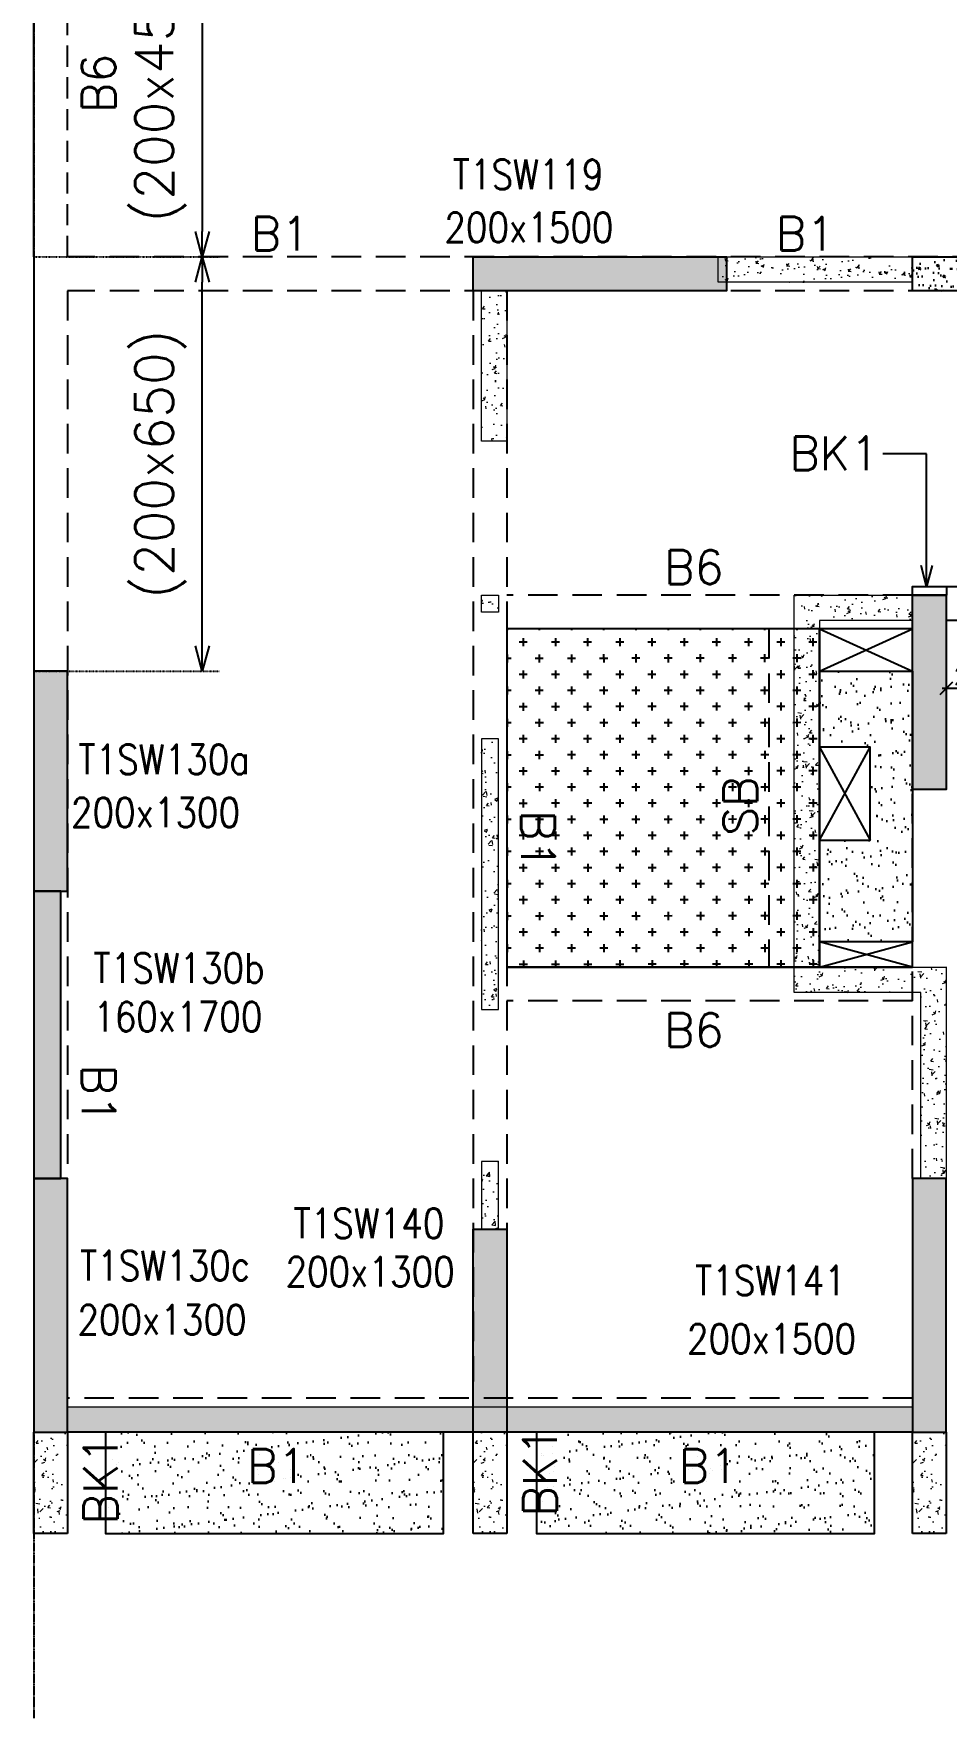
# Model space of a CAD drawing. Header units: millimetres. Extents: x 1078357 to 2594950, y -4969473 to -4636555.
# Drawn here: x 1857406 to 1862806, y -4665330 to -4655367 of the extents above; entities that cross this region are included whole.
import ezdxf

# ---------------------------------------------------------------- set-up
doc = ezdxf.new("R2010")
doc.units = ezdxf.units.MM
doc.header["$PDMODE"] = 35
for name, pattern in [('CONTINOUS', [0]), ('DOT', [0.25, 0, -0.25]), ('HIDDEN', [0.375, 0.25, -0.125]), ('New Retail block$0$CONTINOUS', [0])]:
    doc.linetypes.add(name, pattern=pattern)
doc.layers.get('0').update_dxf_attribs({"lineweight": 0})
doc.layers.get('Defpoints').update_dxf_attribs({"lineweight": 0})
for name, color, linetype, lineweight in [('A-_ANOTDIMA_D-', 6, 'Continuous', 13), ('COL. NO.', 30, 'Continuous', 25), ('COL. SIZE', 7, 'Continuous', 25), ('DIM', 9, 'Continuous', 25), ('HATCH', 8, 'Continuous', 30), ('RCC UPSTAND', 43, 'Continuous', 30), ('S-NON STR RCC WALL', 8, 'Continuous', 0)]:
    doc.layers.add(name, color=color, linetype=linetype, lineweight=lineweight)
for name, color, linetype in [('B-200x325', 201, 'HIDDEN'), ('B-200x450', 52, 'HIDDEN'), ('B-200x650', 241, 'HIDDEN'), ('B-300xSLAB THK.', 151, 'Continuous'), ('BK1-200x650', 241, 'HIDDEN'), ('DC BEAM NO.', 7, 'Continuous'), ('DROP SLAB', 8, 'Continuous'), ('EXPANSION JOINT', 10, 'HIDDEN'), ('NON STR. RCC WALL', 6, 'Continuous'), ('S-COLUMN_SHEAR WALL', 1, 'Continuous'), ('S-DIM', 2, 'Continuous'), ('S-PROJECTION', 54, 'New Retail block$0$CONTINOUS'), ('SLAB FOLD', 8, 'Continuous')]:
    doc.layers.add(name, color=color, linetype=linetype)
doc.styles.add('Roman', font='romans')
doc.styles.add('ROMANS', font='romans.shx', dxfattribs={"width": 0.85})
doc.dimstyles.new('HARESH', dxfattribs={"dimtxt": 150, "dimasz": 75, "dimexe": 0, "dimexo": 0, "dimgap": 25, "dimtad": 1, "dimdec": 0, "dimdsep": 46, "dimtxsty": 'Roman', "dimblk": 'OBLIQUE', "dimcen": 225, "dimdle": 25, "dimclrd": 2, "dimclre": 2, "dimclrt": 7, "dimadec": 8, "dimazin": 1, "dimtfac": 1, "dimtdec": 0, "dimtmove": 0, "dimatfit": 0, "dimfxl": 1, "dimlwd": -1, "dimlwe": -1, "dimarcsym": 0})

# ---------------------------------------------------------------- blocks, each defined once
blk = doc.blocks.new('_Open30')
at = {"color": 0, "linetype": 'ByBlock', "lineweight": -2}
for p, q in [((-1, 0.268), (0, 0)), ((0, 0), (-1, -0.268)), ((0, 0), (-1, 0))]:
    blk.add_line(p, q, dxfattribs=at)
blk = doc.blocks.new('*D1208')
at = {"layer": 'Defpoints', "color": 0, "linetype": 'CONTINOUS', "ltscale": 0.5, "transparency": 16777216}
for p in [(1857406.4, -4656687.8, 0), (1858403.4, -4656687.8), (1857406.4, -4659137.7, 0)]:
    blk.add_point(p, dxfattribs=at)
at = {"layer": 'S-DIM', "color": 2, "linetype": 'DOT', "ltscale": 0.5, "transparency": 16777216}
for p, q in [((1857406.4, -4656687.8), (1858503.4, -4656687.8)), ((1857406.4, -4659137.7), (1858503.4, -4659137.7))]:
    blk.add_line(p, q, dxfattribs=at)
at = {"layer": 'S-DIM', "color": 2, "linetype": 'CONTINOUS', "ltscale": 0.5, "transparency": 16777216}
blk.add_line((1858403.4, -4658987.7), (1858403.4, -4656837.8), dxfattribs=at)
at = {"layer": 'S-DIM', "color": 2, "linetype": 'CONTINOUS', "ltscale": 0.5, "transparency": 16777216, "xscale": 150, "yscale": 150, "zscale": 150}
for p, rotation in [((1858403.4, -4656687.8), 90), ((1858403.4, -4659137.7), 270)]:
    blk.add_blockref('_Open30', p, dxfattribs=dict(at, rotation=rotation))
at = {"layer": 'S-DIM', "color": 7, "linetype": 'CONTINOUS', "ltscale": 0.5, "transparency": 16777216, "insert": (1858157, -4657912.8), "char_height": 225, "attachment_point": 5, "rotation": 90, "style": 'Roman'}
blk.add_mtext('(200x650)', dxfattribs=at)
blk = doc.blocks.new('*D1209')
at = {"layer": 'Defpoints', "color": 0, "linetype": 'CONTINOUS', "ltscale": 0.5, "transparency": 16777216}
for p in [(1857406.4, -4654687.8, 0), (1857406.4, -4656687.8, 0), (1858403.4, -4656687.8)]:
    blk.add_point(p, dxfattribs=at)
at = {"layer": 'S-DIM', "color": 2, "linetype": 'DOT', "ltscale": 0.5, "transparency": 16777216}
for p, q in [((1857406.4, -4654687.8), (1858503.4, -4654687.8)), ((1857406.4, -4656687.8), (1858503.4, -4656687.8))]:
    blk.add_line(p, q, dxfattribs=at)
at = {"layer": 'S-DIM', "color": 2, "linetype": 'CONTINOUS', "ltscale": 0.5, "transparency": 16777216}
blk.add_line((1858403.4, -4654837.8), (1858403.4, -4656537.8), dxfattribs=at)
at = {"layer": 'S-DIM', "color": 2, "linetype": 'CONTINOUS', "ltscale": 0.5, "transparency": 16777216, "xscale": 150, "yscale": 150, "zscale": 150}
for p, rotation in [((1858403.4, -4654687.8), 90), ((1858403.4, -4656687.8), 270)]:
    blk.add_blockref('_Open30', p, dxfattribs=dict(at, rotation=rotation))
at = {"layer": 'S-DIM', "color": 7, "linetype": 'CONTINOUS', "ltscale": 0.5, "transparency": 16777216, "insert": (1858157, -4655687.8), "char_height": 225, "attachment_point": 5, "rotation": 90, "style": 'Roman'}
blk.add_mtext('(200x450)', dxfattribs=at)
blk = doc.blocks.new('_Oblique')
at = {"color": 0, "linetype": 'ByBlock', "lineweight": -2}
blk.add_line((-0.5, -0.5), (0.5, 0.5), dxfattribs=at)
blk = doc.blocks.new('*D1449')
at = {"layer": 'Defpoints', "color": 0, "ltscale": 700, "transparency": 16777216}
for p in [(1862806.1, -4658838.3, 0), (1863480.8, -4658838.3, 0), (1862806.1, -4659240.4)]:
    blk.add_point(p, dxfattribs=at)
at = {"layer": 'DIM', "color": 2, "ltscale": 700, "transparency": 16777216}
for p, q in [((1862806.1, -4658838.3), (1862806.1, -4659240.4)), ((1863480.8, -4658838.3), (1863480.8, -4659240.4)), ((1863505.8, -4659240.4), (1862781.1, -4659240.4))]:
    blk.add_line(p, q, dxfattribs=at)
at = {"layer": 'DIM', "color": 2, "ltscale": 700, "transparency": 16777216, "xscale": 75, "yscale": 75, "zscale": 75, "rotation": 180}
blk.add_blockref('_Oblique', (1862806.1, -4659240.4), dxfattribs=at)
at = {"layer": 'DIM', "color": 2, "ltscale": 700, "transparency": 16777216, "xscale": 75, "yscale": 75, "zscale": 75}
blk.add_blockref('_Oblique', (1863480.8, -4659240.4), dxfattribs=at)
at = {"layer": 'DIM', "color": 7, "ltscale": 700, "transparency": 16777216, "insert": (1863143.5, -4659165.4), "char_height": 150, "attachment_point": 5, "style": 'Roman'}
blk.add_mtext('{\\H0.666667x;200x650}', dxfattribs=at)
blk = doc.blocks.new('G$CD63B60BD')
at = {"layer": 'COL. NO.', "linetype": 'Continuous', "style": 'ROMANS', "width": 0.85}
for s, p in [('T1SW119', (47179.4, 7350.6, -320.4)), ('T1SW130a', (44965.2, 3891.1, -320.4)), ('T1SW130b', (45053.1, 2657.3, -320.4)), ('T1SW140', (46237.7, 1147.3, -320.4)), ('T1SW130c', (44974.3, 897.6, -323.1)), ('T1SW141', (48613.2, 809.1, -320.4))]:
    blk.add_text(s, height=175, dxfattribs=at).set_placement(p)
at = {"layer": 'COL. SIZE', "linetype": 'Continuous', "style": 'ROMANS', "width": 0.85}
for s, p in [('200x1500', (47130.2, 7037.1, -320.4)), ('200x1300', (44920.6, 3577, -320.4)), ('160x1700', (45052.5, 2369.2, -320.4)), ('200x1300', (46190.3, 861.3, -320.4)), ('200x1300', (44958.9, 576.9, -323.1)), ('200x1500', (48565.8, 464.2, -320.4))]:
    blk.add_text(s, height=175, dxfattribs=at).set_placement(p)

msp = doc.modelspace()

# ---------------------------------------------------------------- hatches: boundary and pattern name
at = {"layer": 'DROP SLAB'}
h = msp.add_hatch(dxfattribs=at)
h.set_pattern_fill('CROSS', color=8, scale=15, angle=0.03079)
h.set_pattern_definition([(180.03079016, (-5840634.46, 28126045.38), (-95.19879988, -95.3011726), [47.625, -142.875]), (270.03079016, (-5840658.29, 28126069.18), (95.3011726, -95.19879988), [47.625, -142.875])])
h.paths.add_polyline_path([(1862056.1, -4658887.8), (1860206.1, -4658887.7), (1860206.1, -4660887.5), (1862056.1, -4660887.5)])
at = {"layer": 'HATCH'}
h = msp.add_hatch(dxfattribs=at)
h.set_pattern_fill('AR-SAND', color=8, scale=3, angle=359.97015)
h.set_pattern_definition([(37.47015413, (-4356212.72, 23615837.75), (-4.72361136, 146.8264517), [0, -115.824, 0, -129.54, 0, -123.825]), (7.4701541, (-4356212.72, 23615837.75), (134.9689868, 214.9772528), [0, -62.484, 0, -104.394, 0, -40.005]), (327.47015413, (-4356306.45, 23615837.8), (237.29790347, 0.3075449), [0, -38.1, 0, -137.16, 0, -179.07]), (317.4701541, (-4356306.45, 23615837.8), (229.1017424, 66.759465), [0, -19.05, 0, -89.916, 0, -102.87])])
h.paths.add_polyline_path([(1862605.4, -4660737.8), (1862055.4, -4660737.8), (1862055.4, -4660137.8), (1862355.4, -4660137.8), (1862355.4, -4659587.8), (1862055.4, -4659587.9), (1862055.4, -4659137.8), (1862605.4, -4659137.8)])
h = msp.add_hatch(dxfattribs=at)
h.set_pattern_fill('AR-SAND', color=8, scale=3, angle=179.97015)
h.set_pattern_definition([(37.47015413, (-3247151.62, 18707870.85), (-4.72361136, 146.8264517), [0, -115.824, 0, -129.54, 0, -123.825]), (7.4701541, (-3247151.62, 18707870.85), (134.9689868, 214.9772528), [0, -62.484, 0, -104.394, 0, -40.005]), (327.4701541, (-3247245.35, 18707870.9), (237.2979035, 0.3075449), [0, -38.1, 0, -137.16, 0, -179.07]), (317.4701541, (-3247245.35, 18707870.9), (229.1017424, 66.759465), [0, -19.05, 0, -89.916, 0, -102.87])])
h.paths.add_polyline_path([(1859831.4, -4663637.8), (1857831.4, -4663637.8), (1857831.4, -4664237.8), (1859831.4, -4664237.8)])
h = msp.add_hatch(dxfattribs=at)
h.set_pattern_fill('AR-SAND', color=8, scale=3, angle=179.97015)
h.set_pattern_definition([(37.47015413, (-3249701.62, 18707870.85), (-4.72361136, 146.8264517), [0, -115.824, 0, -129.54, 0, -123.825]), (7.4701541, (-3249701.62, 18707870.85), (134.9689868, 214.9772528), [0, -62.484, 0, -104.394, 0, -40.005]), (327.4701541, (-3249795.35, 18707870.9), (237.2979035, 0.3075449), [0, -38.1, 0, -137.16, 0, -179.07]), (317.4701541, (-3249795.35, 18707870.9), (229.1017424, 66.759465), [0, -19.05, 0, -89.916, 0, -102.87])])
h.paths.add_polyline_path([(1862381.4, -4663637.8), (1860381.4, -4663637.8), (1860381.4, -4664237.8), (1862381.4, -4664237.8)])
at = {"layer": 'RCC UPSTAND'}
h = msp.add_hatch(dxfattribs=at)
h.set_pattern_fill('AR-CONC', color=8, scale=20, angle=90)
h.set_pattern_definition([(140, (-1332718.86, -7191907.34), (12.550427, 143.4520365), [15, -165]), (85, (-1332718.86, -7191907.34), (-150.438427, -27.7502667), [12, -132]), (190.4514445, (-1332717.82, -7191895.39), (-137.887998, 115.7017693), [12.7480384, -140.2284224]), (136.1842, (-1332758.86, -7191907.34), (33.103856, 213.448266), [22.5, -247.5]), (186.6356355, (-1332756.1, -7191889.55), (-194.82372, 186.932389), [19.122068, -210.342752]), (81.184164, (-1332758.86, -7191907.34), (-194.82372, 186.932389), [18, -198]), (111, (-1332748.86, -7191887.34), (80.523778, 119.3814104), [15, -165]), (56, (-1332748.86, -7191887.34), (-145.030009, 48.6630664), [12, -132]), (161.4514447, (-1332742.15, -7191877.39), (-64.5062306, 168.0444753), [12.748038, -140.2284224]), (127.5, (-1332718.865, -7191907.34), (-66.57877077, 2.43197106), [0, -130.4, 0, -134, 0, -132.5]), (97.5, (-1332718.865, -7191907.34), (-78.8823424, 52.6139075), [0, -76.4, 0, -127.4, 0, -50.5]), (57.5, (-1332718.865, -7191951.94), (4.51097435, 106.7644872), [0, -50, 0, -156, 0, -207]), (47.5, (-1332718.865, -7191971.94), (-20.0209965, 116.6372339), [0, -65, 0, -103.6, 0, -147])])
h.paths.add_polyline_path([(1862606.1, -4656687.8), (1863281.1, -4656687.8), (1863281.1, -4656887.8), (1862606.1, -4656887.8)])
at = {"layer": 'S-COLUMN_SHEAR WALL', "lineweight": 25}
h = msp.add_hatch(color=1, dxfattribs=at)
h.dxf.hatch_style = 1
h.paths.add_polyline_path([(1860006.1, -4656687.8), (1861506.1, -4656687.8), (1861506.1, -4656887.8), (1860006.1, -4656887.8)])
h = msp.add_hatch(color=1, dxfattribs=at)
h.dxf.hatch_style = 1
h.paths.add_polyline_path([(1862606.1, -4658687.8), (1862806.1, -4658687.8), (1862806.1, -4659837.8), (1862606.1, -4659837.8)])
h = msp.add_hatch(color=1, dxfattribs=at)
h.dxf.hatch_style = 1
h.paths.add_polyline_path([(1857606.1, -4659137.8), (1857406.1, -4659137.8), (1857406.1, -4660437.8), (1857606.1, -4660437.8)])
at = {"layer": 'S-COLUMN_SHEAR WALL', "lineweight": 25, "extrusion": (-1.00316e-06, -2.11765e-11, 1)}
h = msp.add_hatch(color=1, dxfattribs=at)
h.dxf.hatch_style = 1
h.paths.add_polyline_path([(1857406.1, -4662137.8), (1857566.1, -4662137.8), (1857566.1, -4660437.8), (1857406.1, -4660437.8)])
at = {"layer": 'S-COLUMN_SHEAR WALL', "lineweight": 25}
h = msp.add_hatch(color=1, dxfattribs=at)
h.dxf.hatch_style = 1
h.paths.add_polyline_path([(1857406.1, -4663637.8), (1857606.1, -4663637.8), (1857606.1, -4662137.8), (1857406.1, -4662137.8)])
h = msp.add_hatch(color=1, dxfattribs=at)
h.dxf.hatch_style = 1
h.paths.add_polyline_path([(1862606.1, -4663637.8), (1862806.1, -4663637.8), (1862806.1, -4662137.8), (1862606.1, -4662137.8)])
h = msp.add_hatch(color=1, dxfattribs=at)
h.dxf.hatch_style = 1
h.paths.add_polyline_path([(1860206.1, -4662437.8), (1860206.1, -4663637.8), (1860006.1, -4663637.8), (1860006.1, -4662437.8)])
at = {"layer": 'S-NON STR RCC WALL', "ltscale": 700}
h = msp.add_hatch(dxfattribs=at)
h.set_pattern_fill('AR-CONC', color=256)
h.set_pattern_definition([(50, (737365.26, -73689.52), (182.184669, -15.9390855), [19.05, -209.55]), (355, (737365.26, -73689.52), (-35.2434214, 191.056845), [15.24, -167.640584]), (100.4514447, (737380.45, -73690.85), (146.941247, 175.117752), [16.190009, -178.0902446]), (46.1842, (737365.26, -73638.72), (271.079041, -42.042328), [28.575, -314.325]), (96.6355576, (737387.85, -73642.22), (237.404134, 247.426125), [24.285023, -267.135608]), (351.184151, (737365.26, -73638.72), (237.404134, 247.426125), [22.859967, -251.459732]), (21, (737390.66, -73651.42), (151.6143913, -102.265198), [19.05, -209.55]), (326, (737390.66, -73651.42), (61.802028, 184.187966), [15.24, -167.64]), (71.451445, (737403.3, -73659.94), (213.416419, 81.922769), [16.190009, -178.0899376]), (37.5, (737365.264, -73689.52), (3.08860325, 84.5550389), [0, -165.608, 0, -170.18, 0, -168.275]), (7.5, (737365.26, -73689.52), (66.8196625, 100.1805748), [0, -97.028, 0, -161.798, 0, -64.135]), (327.5, (737308.62, -73689.52), (135.5905952, -5.728744), [0, -63.5, 0, -198.12, 0, -262.89]), (317.5, (737283.22, -73689.52), (148.1291814, 25.426491), [0, -82.55, 0, -131.572, 0, -186.69])])
h.paths.add_polyline_path([(1861456.4, -4656687.8), (1862606.3, -4656687.8), (1862606.3, -4656837.8), (1861456.4, -4656837.8)])
at = {"layer": 'S-NON STR RCC WALL'}
h = msp.add_hatch(dxfattribs=at)
h.set_pattern_fill('AR-CONC', color=256, angle=180)
h.set_pattern_definition([(50, (-5591478.58, 27935567.12), (182.184669, -15.93908554), [19.05, -209.55]), (355, (-5591478.58, 27935567.12), (-35.2434214, 191.0568452), [15.24, -167.6405842]), (100.4514447, (-5591463.4, 27935565.79), (146.9412471, 175.1177519), [16.1900088, -178.0902446]), (46.1842, (-5591478.58, 27935617.92), (271.0790409, -42.042328), [28.575, -314.325]), (96.6355576, (-5591456, 27935614.4), (237.404134, 247.4261246), [24.2850231, -267.1356082]), (351.1841512, (-5591478.58, 27935617.92), (237.404134, 247.4261246), [22.859967, -251.459732]), (21, (-5591453.18, 27935605.22), (151.6143913, -102.2651982), [19.05, -209.55]), (326, (-5591453.18, 27935605.22), (61.8020283, 184.1879661), [15.24, -167.64]), (71.451445, (-5591440.54, 27935596.7), (213.4164193, 81.9227689), [16.1900088, -178.0899376]), (37.5, (-5591478.58, 27935567.115), (3.08860325, 84.55503887), [0, -165.608, 0, -170.18, 0, -168.275]), (7.5, (-5591478.58, 27935567.115), (66.8196625, 100.18057482), [0, -97.028, 0, -161.798, 0, -64.135]), (327.5, (-5591535.22, 27935567.115), (135.59059517, -5.72874399), [0, -63.5, 0, -198.12, 0, -262.89]), (317.5, (-5591560.62, 27935567.12), (148.1291814, 25.42649103), [0, -82.55, 0, -131.572, 0, -186.69])])
h.paths.add_polyline_path([(1860056.4, -4656887.8), (1860206.3, -4656887.8), (1860206.3, -4657777.7), (1860056.4, -4657777.7)])
h = msp.add_hatch(dxfattribs=at)
h.set_pattern_fill('AR-CONC', color=256, angle=180)
h.set_pattern_definition([(50, (2957331.1, -9434825.9), (182.184669, -15.9390855), [19.05, -209.55]), (355, (2957331.1, -9434825.9), (-35.2434214, 191.056845), [15.24, -167.640584]), (100.4514447, (2957346.28, -9434827.23), (146.941247, 175.117752), [16.190009, -178.0902446]), (46.1842, (2957331.1, -9434775.1), (271.079041, -42.042328), [28.575, -314.325]), (96.6355576, (2957353.7, -9434778.6), (237.404134, 247.426125), [24.285023, -267.135608]), (351.184151, (2957331.1, -9434775.1), (237.404134, 247.426125), [22.859967, -251.459732]), (21, (2957356.5, -9434787.8), (151.6143913, -102.265198), [19.05, -209.55]), (326, (2957356.5, -9434787.8), (61.802028, 184.187966), [15.24, -167.64]), (71.451445, (2957369.13, -9434796.32), (213.416419, 81.922769), [16.190009, -178.0899376]), (37.5, (2957331.1, -9434825.9), (3.08860325, 84.5550389), [0, -165.608, 0, -170.18, 0, -168.275]), (7.5, (2957331.1, -9434825.9), (66.8196625, 100.1805748), [0, -97.028, 0, -161.798, 0, -64.135]), (327.5, (2957274.455, -9434825.9), (135.5905952, -5.728744), [0, -63.5, 0, -198.12, 0, -262.89]), (317.5, (2957249.06, -9434825.9), (148.1291814, 25.426491), [0, -82.55, 0, -131.572, 0, -186.69])])
h.paths.add_polyline_path([(1860056.3, -4658687.6), (1860156.3, -4658687.6), (1860156.3, -4658787.6), (1860056.3, -4658787.6)])
h = msp.add_hatch(dxfattribs=at)
h.set_pattern_fill('AR-CONC', color=256)
h.set_pattern_definition([(50, (-4526714.12, 23254837.94), (182.184669, -15.9390855), [19.05, -209.55]), (355, (-4526714.12, 23254837.94), (-35.2434214, 191.0568452), [15.24, -167.6405842]), (100.4514447, (-4526698.94, 23254836.6), (146.9412471, 175.1177519), [16.1900088, -178.0902446]), (46.1842, (-4526714.12, 23254888.74), (271.0790409, -42.042328), [28.575, -314.325]), (96.6355576, (-4526691.53, 23254885.23), (237.404134, 247.4261246), [24.2850231, -267.1356082]), (351.1841512, (-4526714.12, 23254888.74), (237.404134, 247.4261246), [22.859967, -251.459732]), (21, (-4526688.72, 23254876.04), (151.6143913, -102.2651982), [19.05, -209.55]), (326, (-4526688.72, 23254876.04), (61.8020283, 184.1879661), [15.24, -167.64]), (71.451445, (-4526676.08, 23254867.51), (213.4164193, 81.9227689), [16.1900088, -178.0899376]), (37.5, (-4526714.12, 23254837.935), (3.08860325, 84.55503887), [0, -165.608, 0, -170.18, 0, -168.275]), (7.5, (-4526714.12, 23254837.935), (66.8196625, 100.18057482), [0, -97.028, 0, -161.798, 0, -64.135]), (327.5, (-4526770.76, 23254837.935), (135.59059517, -5.728744), [0, -63.5, 0, -198.12, 0, -262.89]), (317.5, (-4526796.16, 23254837.94), (148.1291814, 25.42649103), [0, -82.55, 0, -131.572, 0, -186.69])])
h.paths.add_polyline_path([(1861906.3, -4661037.8), (1861906.3, -4658687.8), (1862606.3, -4658687.8), (1862606.3, -4658837.8), (1862056.3, -4658837.8), (1862056.3, -4660887.8), (1862806.3, -4660887.8), (1862806.3, -4662137.7), (1862656.3, -4662137.7), (1862656.3, -4661037.8)])
h = msp.add_hatch(dxfattribs=at)
h.set_pattern_fill('AR-CONC', color=256, angle=180)
h.set_pattern_definition([(50, (2957344.31, -9433461.23), (182.184669, -15.9390855), [19.05, -209.55]), (355, (2957344.31, -9433461.23), (-35.2434214, 191.056845), [15.24, -167.640584]), (100.4514447, (2957359.5, -9433462.56), (146.941247, 175.117752), [16.190009, -178.0902446]), (46.1842, (2957344.31, -9433410.43), (271.079041, -42.042328), [28.575, -314.325]), (96.6355576, (2957366.9, -9433413.94), (237.404134, 247.426125), [24.285023, -267.135608]), (351.184151, (2957344.3, -9433410.43), (237.404134, 247.426125), [22.859967, -251.459732]), (21, (2957369.71, -9433423.13), (151.6143913, -102.265198), [19.05, -209.55]), (326, (2957369.71, -9433423.13), (61.802028, 184.187966), [15.24, -167.64]), (71.451445, (2957382.35, -9433431.65), (213.416419, 81.922769), [16.190009, -178.0899376]), (37.5, (2957344.31, -9433461.23), (3.08860325, 84.5550389), [0, -165.608, 0, -170.18, 0, -168.275]), (7.5, (2957344.31, -9433461.23), (66.8196625, 100.1805748), [0, -97.028, 0, -161.798, 0, -64.135]), (327.5, (2957287.67, -9433461.23), (135.5905952, -5.728744), [0, -63.5, 0, -198.12, 0, -262.89]), (317.5, (2957262.27, -9433461.23), (148.1291814, 25.426491), [0, -82.55, 0, -131.572, 0, -186.69])])
h.paths.add_polyline_path([(1860056.3, -4661137.6), (1860156.3, -4661137.6), (1860156.3, -4659537.6), (1860056.3, -4659537.6)])
h = msp.add_hatch(dxfattribs=at)
h.set_pattern_fill('AR-CONC', color=256, angle=180)
h.set_pattern_definition([(50, (1860119.6, -4749442.05), (182.18467, -15.93909), [19.05, -209.55]), (355, (1860119.6, -4749442.05), (-35.24342, 191.05685), [15.24, -167.6406]), (100.45144, (1860134.78, -4749443.37), (146.94125, 175.11775), [16.19, -178.09024]), (46.1842, (1860119.6, -4749391.25), (271.07904, -42.0423), [28.575, -314.325]), (96.63556, (1860142.19, -4749394.75), (237.4041, 247.4261), [24.285, -267.1356]), (351.18415, (1860119.6, -4749391.25), (237.4041, 247.4261), [22.86, -251.4597]), (21, (1860145, -4749403.95), (151.6144, -102.2652), [19.05, -209.55]), (326, (1860145, -4749403.95), (61.80203, 184.18797), [15.24, -167.64]), (71.45144, (1860157.63, -4749412.47), (213.41642, 81.92277), [16.19, -178.08994]), (37.5, (1860119.596, -4749442.045), (3.088603, 84.55504), [0, -165.608, 0, -170.18, 0, -168.275]), (7.5, (1860119.6, -4749442.045), (66.81966, 100.180575), [0, -97.028, 0, -161.798, 0, -64.135]), (327.5, (1860062.954, -4749442.045), (135.590595, -5.728744), [0, -63.5, 0, -198.12, 0, -262.89]), (317.5, (1860037.55, -4749442.05), (148.12918, 25.42649), [0, -82.55, 0, -131.572, 0, -186.69])])
h.paths.add_polyline_path([(1860056.4, -4662438), (1860156.4, -4662438), (1860156.3, -4662037.6), (1860056.3, -4662037.6)])
h = msp.add_hatch(dxfattribs=at)
h.set_pattern_fill('AR-CONC', color=256)
h.set_pattern_definition([(50, (-5623938.83, 27938857.12), (182.184669, -15.93908554), [19.05, -209.55]), (355, (-5623938.83, 27938857.12), (-35.2434214, 191.0568452), [15.24, -167.6405842]), (100.4514447, (-5623923.65, 27938855.8), (146.9412471, 175.1177519), [16.1900088, -178.0902446]), (46.1842, (-5623938.83, 27938907.92), (271.0790409, -42.042328), [28.575, -314.325]), (96.6355576, (-5623916.24, 27938904.42), (237.404134, 247.4261246), [24.2850231, -267.1356082]), (351.1841512, (-5623938.83, 27938907.92), (237.404134, 247.4261246), [22.859967, -251.459732]), (21, (-5623913.43, 27938895.22), (151.6143913, -102.2651982), [19.05, -209.55]), (326, (-5623913.43, 27938895.22), (61.8020283, 184.1879661), [15.24, -167.64]), (71.451445, (-5623900.8, 27938886.7), (213.4164193, 81.9227689), [16.1900088, -178.0899376]), (37.5, (-5623938.834, 27938857.12), (3.08860325, 84.55503887), [0, -165.608, 0, -170.18, 0, -168.275]), (7.5, (-5623938.83, 27938857.12), (66.8196625, 100.18057482), [0, -97.028, 0, -161.798, 0, -64.135]), (327.5, (-5623995.476, 27938857.12), (135.59059517, -5.72874399), [0, -63.5, 0, -198.12, 0, -262.89]), (317.5, (-5624020.88, 27938857.12), (148.1291814, 25.42649103), [0, -82.55, 0, -131.572, 0, -186.69])])
h.paths.add_polyline_path([(1862603.4, -4663637.8), (1857606.3, -4663637.8), (1857606.3, -4663487.8), (1862603.4, -4663487.8)])
h = msp.add_hatch(dxfattribs=at)
h.set_pattern_fill('AR-CONC', color=256, angle=180)
h.set_pattern_definition([(50, (-7772766.17, 37575469.54), (182.184669, -15.93908554), [19.05, -209.55]), (355, (-7772766.17, 37575469.54), (-35.2434214, 191.0568452), [15.24, -167.6405842]), (100.4514447, (-7772750.99, 37575468.22), (146.9412471, 175.1177519), [16.1900088, -178.0902446]), (46.1842, (-7772766.17, 37575520.34), (271.0790409, -42.0423279), [28.575, -314.325]), (96.6355576, (-7772743.58, 37575516.84), (237.404134, 247.4261246), [24.2850231, -267.1356082]), (351.1841512, (-7772766.17, 37575520.34), (237.404134, 247.4261246), [22.859967, -251.459732]), (21, (-7772740.77, 37575507.64), (151.61439127, -102.2651982), [19.05, -209.55]), (326, (-7772740.77, 37575507.64), (61.80202835, 184.1879661), [15.24, -167.64]), (71.451445, (-7772728.14, 37575499.12), (213.4164193, 81.9227689), [16.1900088, -178.0899376]), (37.5, (-7772766.17, 37575469.544), (3.08860325, 84.55503887), [0, -165.608, 0, -170.18, 0, -168.275]), (7.5, (-7772766.17, 37575469.54), (66.81966251, 100.18057482), [0, -97.028, 0, -161.798, 0, -64.135]), (327.5, (-7772822.814, 37575469.544), (135.59059517, -5.72874399), [0, -63.5, 0, -198.12, 0, -262.89]), (317.5, (-7772848.21, 37575469.54), (148.1291814, 25.42649103), [0, -82.55, 0, -131.572, 0, -186.69])])
h.paths.add_polyline_path([(1857606.1, -4663637.7), (1857406.1, -4663637.7), (1857406.1, -4664237.7), (1857606.1, -4664237.7), (1857606.1, -4664237.7), (1857606.1, -4663637.8)], is_closed=False)
h = msp.add_hatch(dxfattribs=at)
h.set_pattern_fill('AR-CONC', color=256, angle=180)
h.set_pattern_definition([(50, (-7770166.13, 37575469.5), (182.184669, -15.93908554), [19.05, -209.55]), (355, (-7770166.13, 37575469.5), (-35.2434214, 191.0568452), [15.24, -167.6405842]), (100.4514447, (-7770150.95, 37575468.17), (146.9412471, 175.1177519), [16.1900088, -178.0902446]), (46.1842, (-7770166.13, 37575520.3), (271.0790409, -42.0423279), [28.575, -314.325]), (96.6355576, (-7770143.54, 37575516.8), (237.404134, 247.4261246), [24.2850231, -267.1356082]), (351.1841512, (-7770166.13, 37575520.3), (237.404134, 247.4261246), [22.859967, -251.459732]), (21, (-7770140.73, 37575507.6), (151.61439127, -102.2651982), [19.05, -209.55]), (326, (-7770140.73, 37575507.6), (61.80202835, 184.1879661), [15.24, -167.64]), (71.451445, (-7770128.1, 37575499.08), (213.4164193, 81.9227689), [16.1900088, -178.0899376]), (37.5, (-7770166.134, 37575469.5), (3.08860325, 84.55503887), [0, -165.608, 0, -170.18, 0, -168.275]), (7.5, (-7770166.13, 37575469.5), (66.81966251, 100.18057482), [0, -97.028, 0, -161.798, 0, -64.135]), (327.5, (-7770222.776, 37575469.5), (135.59059517, -5.72874399), [0, -63.5, 0, -198.12, 0, -262.89]), (317.5, (-7770248.18, 37575469.5), (148.1291814, 25.42649103), [0, -82.55, 0, -131.572, 0, -186.69])])
h.paths.add_polyline_path([(1860206.1, -4663637.8), (1860006.1, -4663637.8), (1860006.1, -4664237.8), (1860206.1, -4664237.8), (1860206.1, -4664237.8), (1860206.1, -4663637.9)], is_closed=False)
h = msp.add_hatch(dxfattribs=at)
h.set_pattern_fill('AR-CONC', color=256, angle=180)
h.set_pattern_definition([(50, (-7767566.16, 37575469.5), (182.184669, -15.93908554), [19.05, -209.55]), (355, (-7767566.16, 37575469.5), (-35.2434214, 191.0568452), [15.24, -167.6405842]), (100.4514447, (-7767550.97, 37575468.17), (146.9412471, 175.1177519), [16.1900088, -178.0902446]), (46.1842, (-7767566.16, 37575520.3), (271.0790409, -42.0423279), [28.575, -314.325]), (96.6355576, (-7767543.57, 37575516.8), (237.404134, 247.4261246), [24.2850231, -267.1356082]), (351.1841512, (-7767566.16, 37575520.3), (237.404134, 247.4261246), [22.859967, -251.459732]), (21, (-7767540.76, 37575507.6), (151.61439127, -102.2651982), [19.05, -209.55]), (326, (-7767540.76, 37575507.6), (61.80202835, 184.1879661), [15.24, -167.64]), (71.451445, (-7767528.12, 37575499.08), (213.4164193, 81.9227689), [16.1900088, -178.0899376]), (37.5, (-7767566.156, 37575469.5), (3.08860325, 84.55503887), [0, -165.608, 0, -170.18, 0, -168.275]), (7.5, (-7767566.16, 37575469.5), (66.81966251, 100.18057482), [0, -97.028, 0, -161.798, 0, -64.135]), (327.5, (-7767622.8, 37575469.5), (135.59059517, -5.72874399), [0, -63.5, 0, -198.12, 0, -262.89]), (317.5, (-7767648.2, 37575469.5), (148.1291814, 25.42649103), [0, -82.55, 0, -131.572, 0, -186.69])])
h.paths.add_polyline_path([(1862806.1, -4663637.8), (1862606.1, -4663637.8), (1862606.1, -4664237.8), (1862806.1, -4664237.8), (1862806.1, -4664237.8), (1862806.1, -4663637.9)], is_closed=False)

# ---------------------------------------------------------------- linework, layer by layer
at = {"layer": 'B-200x325', "ltscale": 700}
for p, q in [((1862606.3, -4658687.7, 0), (1860206.5, -4658687.7, 0)), ((1862606.5, -4661087.5, 0), (1860206.5, -4661087.5, 0))]:
    msp.add_line(p, q, dxfattribs=at)
at = {"layer": 'B-200x325', "linetype": 'Continuous', "ltscale": 700}
for p, q in [((1862606.3, -4658887.7, 0), (1860206.5, -4658887.7, 0)), ((1862606.5, -4660887.5, 0), (1860206.5, -4660887.5, 0))]:
    msp.add_line(p, q, dxfattribs=at)
at = {"layer": 'B-200x450', "linetype": 'Continuous', "ltscale": 500}
msp.add_line((1857406.3, -4656687.8, 0), (1857406.3, -4654687.8, 0), dxfattribs=at)
at = {"layer": 'B-200x450', "linetype": 'HIDDEN', "ltscale": 500}
msp.add_line((1857606.3, -4656687.8, 0), (1857606.3, -4654687.7, 0), dxfattribs=at)
at = {"layer": 'B-200x650', "linetype": 'CONTINOUS', "ltscale": 700}
for p, q in [((1857406.3, -4656687.8, 0), (1857406.4, -4662137.7, 0)), ((1857406.1, -4664237.7, 0), (1857406.1, -4663637.7, 0)), ((1857606.1, -4663637.7, 0), (1857606.1, -4664237.7, 0)), ((1862606.3, -4663637.7, 0), (1857606.3, -4663637.7, 0)), ((1860006.1, -4664237.8, 0), (1860006.1, -4663637.8, 0)), ((1860206.1, -4663637.8, 0), (1860206.1, -4664237.8, 0)), ((1862606.1, -4664237.8, 0), (1862606.1, -4663637.8, 0)), ((1862806.1, -4663637.8, 0), (1862806.1, -4664237.8, 0)), ((1857606.1, -4664237.7, 0), (1857406.1, -4664237.7, 0)), ((1860206.1, -4664237.8, 0), (1860006.1, -4664237.8, 0)), ((1862806.1, -4664237.8, 0), (1862606.1, -4664237.8, 0))]:
    msp.add_line(p, q, dxfattribs=at)
at = {"layer": 'B-200x650', "linetype": 'HIDDEN', "ltscale": 700}
for p, q in [((1863281.1, -4656687.8, 0), (1857606.3, -4656687.8, 0)), ((1863281.1, -4656887.8, 0), (1857606.4, -4656887.8, 0)), ((1857606.4, -4656887.8, 0), (1857606.4, -4662137.7, 0)), ((1860006.3, -4656887.8, 0), (1860006.3, -4663337.7, 0)), ((1860206.3, -4656887.8, 0), (1860206.3, -4663337.7, 0)), ((1863931.3, -4658637.7, 0), (1862806.3, -4658637.7, 0)), ((1862606.4, -4662137.7, 0), (1862606.4, -4659837.7, 0)), ((1862606.3, -4663437.7, 0), (1857606.3, -4663437.7, 0))]:
    msp.add_line(p, q, dxfattribs=at)
at = {"layer": 'B-200x650', "linetype": 'Continuous', "ltscale": 700}
msp.add_line((1865256.3, -4658837.7, 0), (1862806.3, -4658837.7, 0), dxfattribs=at)
at = {"layer": 'B-300xSLAB THK.', "linetype": 'HIDDEN', "ltscale": 700}
msp.add_line((1861756.1, -4658887.8, 0), (1861756.1, -4660887.5, 0), dxfattribs=at)
at = {"layer": 'B-300xSLAB THK.', "linetype": 'ByBlock', "ltscale": 700}
msp.add_line((1862056.1, -4658887.8, 0), (1862056.1, -4660887.5, 0), dxfattribs=at)
at = {"layer": 'BK1-200x650', "linetype": 'Continuous', "ltscale": 700, "elevation": 0}
msp.add_lwpolyline([(1862806.4, -4658687.8), (1862606.4, -4658687.8), (1862606.4, -4658637.6), (1862806.4, -4658637.6)], close=True, dxfattribs=at)
at = {"layer": 'DROP SLAB', "color": 3, "linetype": 'CONTINOUS', "ltscale": 500}
for p, q in [((1862056.1, -4659137.8, 0), (1862606, -4658887.8, 0)), ((1862056.1, -4658887.8, 0), (1862606.1, -4659137.8, 0)), ((1862056, -4660137.8, 0), (1862356, -4659587.8, 0)), ((1862056, -4659587.8, 0), (1862356, -4660137.8, 0)), ((1862605.7, -4660887.8, 0), (1862055.7, -4660737.8, 0)), ((1862056.5, -4660887.5, 0), (1862605.7, -4660737.8, 0))]:
    msp.add_line(p, q, dxfattribs=at)
at = {"layer": 'DROP SLAB', "color": 3, "linetype": 'CONTINOUS', "ltscale": 500, "elevation": 0}
for points in [[(1862056.1, -4658887.8), (1860206.1, -4658887.7), (1860206.1, -4660887.5), (1862056.1, -4660887.5)], [(1862056.1, -4659137.8), (1862606, -4659137.8), (1862606, -4658887.8), (1862056.1, -4658887.8)], [(1862056, -4660137.8), (1862356, -4660137.8), (1862356, -4659587.8), (1862056, -4659587.8)], [(1862055.7, -4660887.5), (1862605.7, -4660887.5), (1862605.7, -4660737.8), (1862055.7, -4660737.8)]]:
    msp.add_lwpolyline(points, close=True, dxfattribs=at)
at = {"layer": 'EXPANSION JOINT'}
msp.add_line((1857406.4, -4644997.8, 0), (1857406.4, -4665330.3, 0), dxfattribs=at)
msp.add_line((1857406.4, -4644997.8, 0), (1857406.4, -4665330.3, 0), dxfattribs=at)
at = {"layer": 'NON STR. RCC WALL', "elevation": 0}
msp.add_lwpolyline([(1862606.1, -4656687.8), (1863281.1, -4656687.8), (1863281.1, -4656887.8), (1862606.1, -4656887.8)], close=True, dxfattribs=at)
at = {"layer": 'S-COLUMN_SHEAR WALL', "color": 1, "lineweight": 25, "elevation": 0}
for points in [[(1860006.1, -4656687.8), (1861506.1, -4656687.8), (1861506.1, -4656887.8), (1860006.1, -4656887.8)], [(1862606.1, -4658687.8), (1862806.1, -4658687.8), (1862806.1, -4659837.8), (1862606.1, -4659837.8)], [(1857606.1, -4659137.8), (1857406.1, -4659137.8), (1857406.1, -4660437.8), (1857606.1, -4660437.8)], [(1857406.1, -4663637.8), (1857606.1, -4663637.8), (1857606.1, -4662137.8), (1857406.1, -4662137.8)], [(1862606.1, -4663637.8), (1862806.1, -4663637.8), (1862806.1, -4662137.8), (1862606.1, -4662137.8)], [(1860006.1, -4662438), (1860206.1, -4662438), (1860206.1, -4663637.8), (1860006.1, -4663637.8)]]:
    msp.add_lwpolyline(points, close=True, dxfattribs=at)
at = {"layer": 'S-COLUMN_SHEAR WALL', "color": 1, "lineweight": 25, "extrusion": (-1.00316e-06, -2.11765e-11, 1), "elevation": -1.9}
msp.add_lwpolyline([(1857406.1, -4662137.8), (1857566.1, -4662137.8), (1857566.1, -4660437.7), (1857406.1, -4660437.7)], close=True, dxfattribs=at)
at = {"layer": 'S-NON STR RCC WALL', "ltscale": 700, "elevation": 0}
for points in [[(1861456.4, -4656687.8), (1862606.3, -4656687.8), (1862606.3, -4656837.8), (1861456.4, -4656837.8)], [(1860056.4, -4656887.8), (1860206.3, -4656887.8), (1860206.3, -4657777.7), (1860056.4, -4657777.7)], [(1860056.3, -4658687.6), (1860156.3, -4658687.6), (1860156.3, -4658787.6), (1860056.3, -4658787.6)], [(1860056.3, -4661137.6), (1860156.3, -4661137.6), (1860156.3, -4659537.6), (1860056.3, -4659537.6)]]:
    msp.add_lwpolyline(points, close=True, dxfattribs=at)
at = {"layer": 'S-NON STR RCC WALL', "elevation": 0}
for points in [[(1861906.3, -4661037.8), (1861906.3, -4658687.8), (1862606.3, -4658687.8), (1862606.3, -4658837.8), (1862056.3, -4658837.8), (1862056.3, -4660887.8), (1862806.3, -4660887.8), (1862806.3, -4662137.7), (1862656.3, -4662137.7), (1862656.3, -4661037.8)], [(1860056.4, -4662438), (1860156.4, -4662438), (1860156.3, -4662037.6), (1860056.3, -4662037.6)], [(1862603.4, -4663637.8), (1857606.3, -4663637.8), (1857606.3, -4663487.8), (1862603.4, -4663487.8)]]:
    msp.add_lwpolyline(points, close=True, dxfattribs=at)
at = {"layer": 'S-PROJECTION', "elevation": 0}
for points in [[(1859831.4, -4663637.8), (1857831.4, -4663637.8), (1857831.4, -4664237.8), (1859831.4, -4664237.8)], [(1862381.4, -4663637.8), (1860381.4, -4663637.8), (1860381.4, -4664237.8), (1862381.4, -4664237.8)]]:
    msp.add_lwpolyline(points, close=True, dxfattribs=at)
at = {"layer": 'SLAB FOLD', "color": 8, "ltscale": 1000, "elevation": 0}
msp.add_lwpolyline([(1862605.4, -4660737.8), (1862055.4, -4660737.8), (1862055.4, -4660137.8), (1862355.4, -4660137.8), (1862355.4, -4659587.8), (1862055.4, -4659587.9), (1862055.4, -4659137.8), (1862605.4, -4659137.8), (1862605.4, -4660737.8)], dxfattribs=at)

# ---------------------------------------------------------------- block references
at = {"layer": 'A-_ANOTDIMA_D-', "color": 2, "ltscale": 700}
msp.add_blockref('G$CD63B60BD', (1812706.1, -4663637.8, 0), dxfattribs=at)

# ---------------------------------------------------------------- texts
at = {"layer": 'B-200x325', "linetype": 'Continuous', "ltscale": 700, "style": 'ROMANS'}
for p in [(1861136.9, -4658622.5, -2.7), (1861137, -4661359.6, -2.7)]:
    msp.add_text('B6', height=200, rotation=359.99945, dxfattribs=at).set_placement(p)
at = {"layer": 'B-200x650', "linetype": 'HIDDEN', "ltscale": 500, "style": 'ROMANS'}
for rotation, p in [(0.00094, (1858689.9, -4656650.5, -2.7)), (0.00094, (1861797.1, -4656650.5, -2.7)), (269.99906, (1860290.2, -4659959, -2.7)), (269.99906, (1857690.2, -4661463.4, -2.7)), (0.00094, (1858669.3, -4663938.1, -2.7)), (0.00094, (1861222.5, -4663938.1, -2.7))]:
    msp.add_text('B1', height=200, rotation=rotation, dxfattribs=at).set_placement(p)
at = {"layer": 'B-200x650', "linetype": 'CONTINOUS', "ltscale": 700, "style": 'ROMANS'}
for p in [(1857901.7, -4664184.2, 50), (1860501.7, -4664137.4, 50)]:
    msp.add_text('BK1', height=200, rotation=90, dxfattribs=at).set_placement(p)
at = {"layer": 'B-300xSLAB THK.', "linetype": 'Continuous', "ltscale": 700, "style": 'ROMANS'}
msp.add_text('SB', height=200, rotation=90.00094, dxfattribs=at).set_placement((1861688, -4660112, -2.7))
at = {"layer": 'BK1-200x650', "linetype": 'Continuous', "ltscale": 700, "style": 'ROMANS'}
msp.add_text('BK1', height=200, rotation=359.99906, dxfattribs=at).set_placement((1861877.5, -4657949.2, -2.7))
at = {"layer": 'DC BEAM NO.', "linetype": 'HIDDEN', "ltscale": 500, "style": 'ROMANS'}
msp.add_text('B6', height=200, rotation=90, dxfattribs=at).set_placement((1857890.2, -4655836.9, -2.7))

# ---------------------------------------------------------------- dimensions: what is measured, and where the dimension line sits
at = {"layer": 'DIM', "ltscale": 700}
dim = msp.add_linear_dim(base=(1862806.1, -4659240.4, 0), p1=(1863480.8, -4658838.3, 0), p2=(1862806.1, -4658838.3, 0), text='{\\H0.666667x;200x650}', dimstyle='HARESH', override={"dimtxsty": 'Roman', "dimtmove": 1}, dxfattribs=at)
dim.commit()
dim.dimension.update_dxf_attribs({"geometry": '*D1449', "text_midpoint": (1863143.5, -4659165.4, 0)})
at = {"layer": 'S-DIM', "linetype": 'CONTINOUS', "ltscale": 0.5}
for p1, angle, text, picture, middle in [((1857406.4, -4654687.8, 0), 90, '(200x450)', '*D1209', (1858157, -4655687.8, 0)), ((1857406.4, -4659137.7, 0), 270, '(200x650)', '*D1208', (1858157, -4657912.8, 0))]:
    dim = msp.add_linear_dim(base=(1858403.4, -4656687.8, 0), p1=p1, p2=(1857406.4, -4656687.8, 0), angle=angle, text=text, dimstyle='HARESH', override={"dimtxt": 225, "dimasz": 150, "dimexe": 100, "dimgap": 75, "dimtxsty": 'Roman', "dimblk1": 'Open30', "dimblk2": 'Open30', "dimsah": 1, "dimdle": 1, "dimfxl": 500, "dimarcsym": 1}, dxfattribs=at)
    dim.commit()
    dim.dimension.update_dxf_attribs({"geometry": picture, "text_midpoint": middle})

# ---------------------------------------------------------------- leaders
at = {"layer": 'BK1-200x650', "linetype": 'Continuous', "ltscale": 700}
msp.add_leader([(1862689.9, -4658637.6, 0), (1862689.9, -4657851.4, 0), (1862431.1, -4657851.4, 0)], dimstyle='HARESH', override={"dimasz": 125, "dimgap": 25, "dimtad": 0, "dimldrblk": 'Open30'}, dxfattribs=at)

doc.saveas('drawing.dxf')
